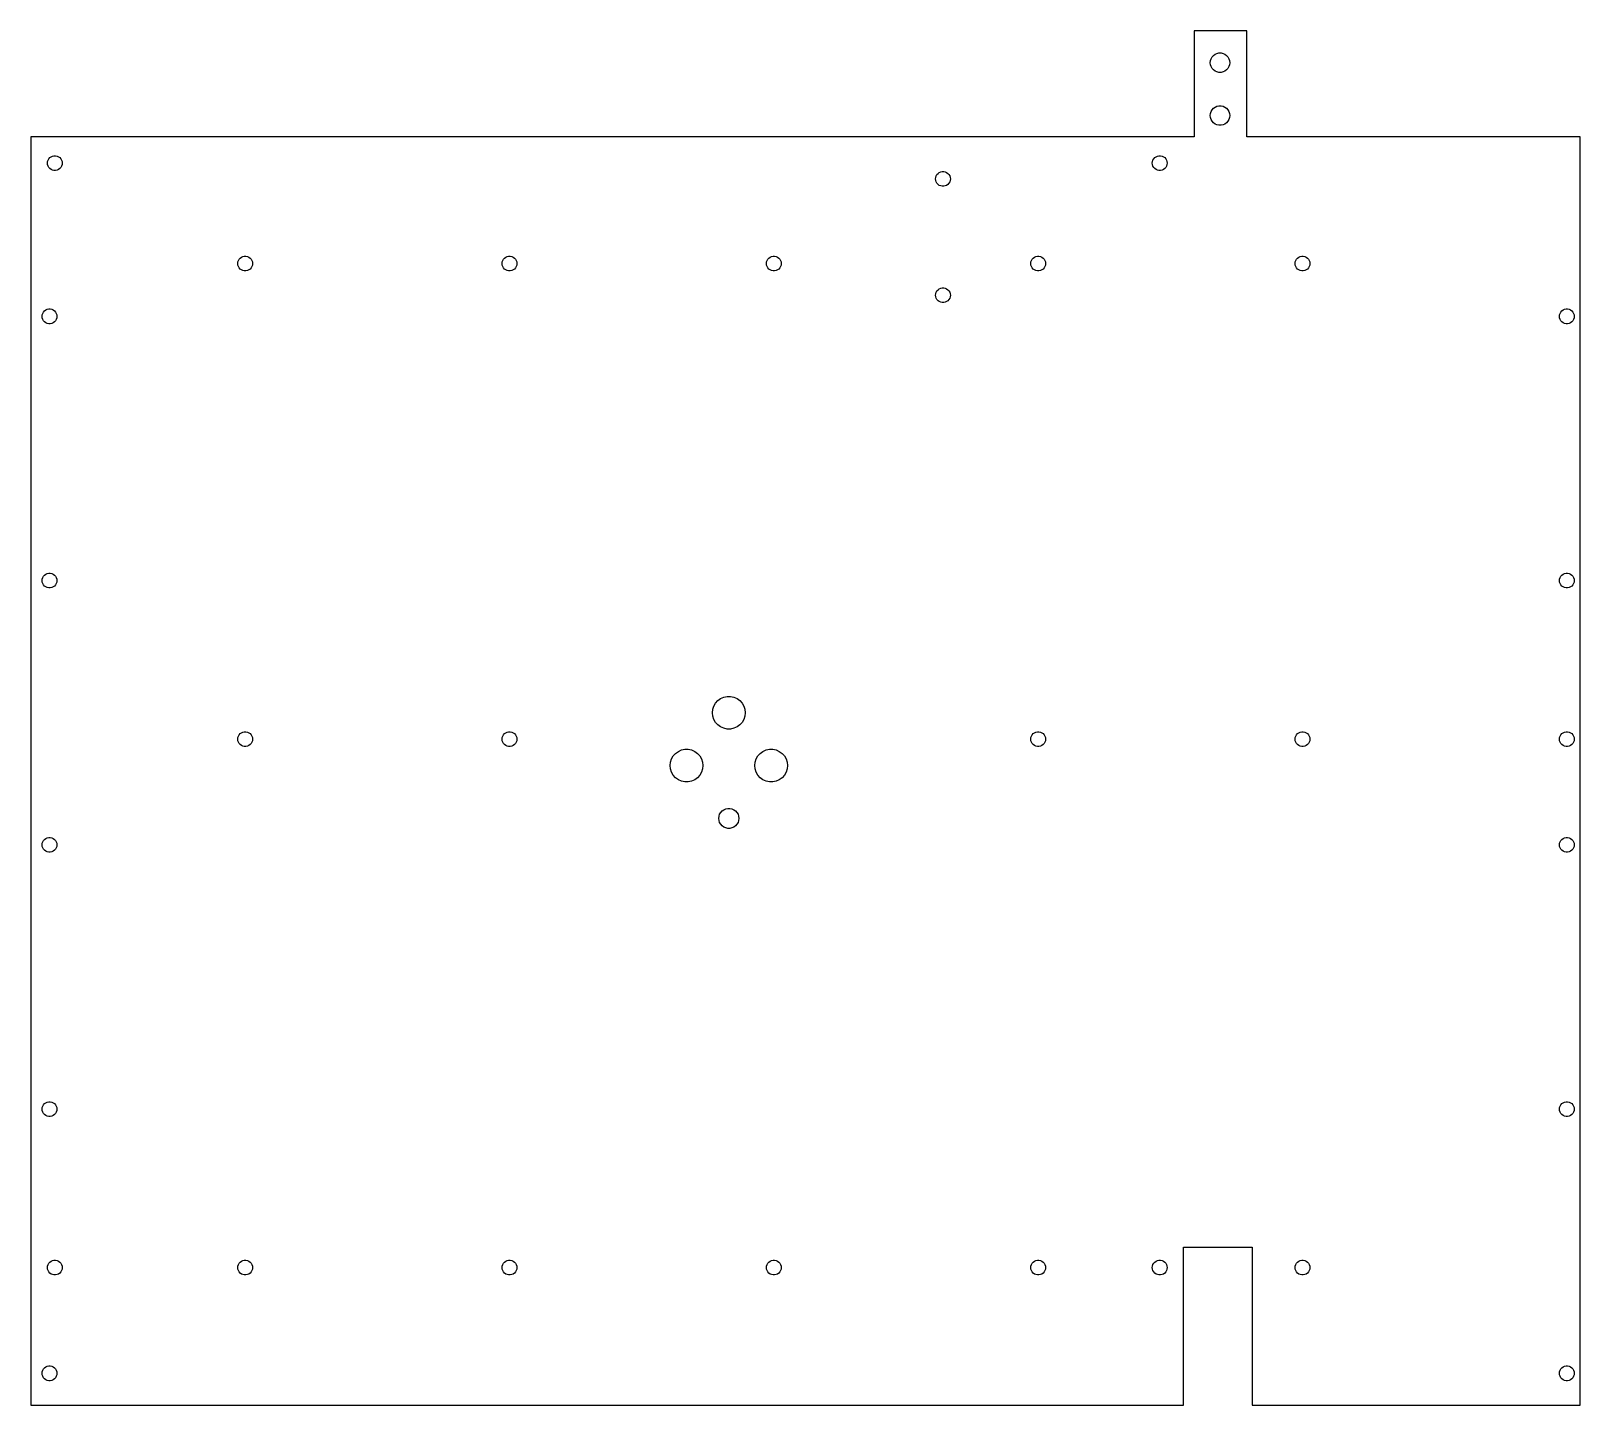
# Model space of a CAD drawing. Extents: x 0 to 293, y 0 to 260.
import ezdxf

# ---------------------------------------------------------------- set-up
doc = ezdxf.new("R2010")
doc.units = 0
doc.layers.add('Layer_1', color=7, linetype='CONTINUOUS')

msp = doc.modelspace()

# ---------------------------------------------------------------- linework, layer by layer
at = {"layer": 'Layer_1', "color": 7}
for points in [[(217.8781, 30.09212), (230.85595, 30.09212), (230.85595, 0.24955), (292.75034, 0.24955), (292.75034, 239.788783), (229.85766, 239.788783), (229.85766, 259.750403), (219.87471, 259.750403), (219.87471, 239.788783), (0.249547, 239.788783), (0.249547, 0.24955), (217.8781, 0.24955)], [(224.57368, 251.925433), (224.19531, 252.006133), (223.8429, 252.162663), (223.53049, 252.389373), (223.27204, 252.676813), (223.07924, 253.011033), (222.95963, 253.377303), (222.91963, 253.761593), (222.95963, 254.145833), (223.07924, 254.512143), (223.27204, 254.846363), (223.53049, 255.133803), (223.8429, 255.360513), (224.19531, 255.517043), (224.57368, 255.597743), (224.95902, 255.597743), (225.33739, 255.517043), (225.68979, 255.360513), (226.00221, 255.133803), (226.26066, 254.846363), (226.45347, 254.512143), (226.57345, 254.145833), (226.61345, 253.761593), (226.57345, 253.377303), (226.45347, 253.011033), (226.26066, 252.676813), (226.00221, 252.389373), (225.68979, 252.162663), (225.33739, 252.006133), (224.95902, 251.925433)], [(224.57368, 241.944643), (224.19531, 242.025343), (223.8429, 242.181913), (223.53049, 242.408623), (223.27204, 242.696063), (223.07924, 243.030283), (222.95963, 243.396553), (222.91963, 243.780803), (222.95963, 244.165083), (223.07924, 244.531353), (223.27204, 244.865573), (223.53049, 245.153013), (223.8429, 245.379723), (224.19531, 245.536293), (224.57368, 245.616993), (224.95902, 245.616993), (225.33739, 245.536293), (225.68979, 245.379723), (226.00221, 245.153013), (226.26066, 244.865573), (226.45347, 244.531353), (226.57345, 244.165083), (226.61345, 243.780803), (226.57345, 243.396553), (226.45347, 243.030283), (226.26066, 242.696063), (226.00221, 242.408623), (225.68979, 242.181913), (225.33739, 242.025343), (224.95902, 241.944643)], [(4.595827, 233.409043), (4.310197, 233.469743), (4.043067, 233.588563), (3.806497, 233.760203), (3.611057, 233.976753), (3.465037, 234.230253), (3.374937, 234.507903), (3.344737, 234.798363), (3.374937, 235.088833), (3.465037, 235.366103), (3.611057, 235.619603), (3.806497, 235.836153), (4.043067, 236.007793), (4.310197, 236.126613), (4.595827, 236.187313), (4.887857, 236.187313), (5.173487, 236.126613), (5.440247, 236.007793), (5.676817, 235.836153), (5.872267, 235.619603), (6.018287, 235.366103), (6.108487, 235.088833), (6.138687, 234.798363), (6.108487, 234.507903), (6.018287, 234.230253), (5.872267, 233.976753), (5.676817, 233.760203), (5.440247, 233.588563), (5.173487, 233.469743), (4.887857, 233.409043)], [(213.24004, 233.409043), (212.95365, 233.469743), (212.68727, 233.588563), (212.45071, 233.760203), (212.25488, 233.976753), (212.10924, 234.230253), (212.01944, 234.507903), (211.98924, 234.798363), (212.01944, 235.088833), (212.10924, 235.366103), (212.25488, 235.619603), (212.45071, 235.836153), (212.68727, 236.007793), (212.95365, 236.126613), (213.24004, 236.187313), (213.53169, 236.187313), (213.81808, 236.126613), (214.08446, 236.007793), (214.32102, 235.836153), (214.51685, 235.619603), (214.66249, 235.366103), (214.75229, 235.088833), (214.78249, 234.798363), (214.75229, 234.507903), (214.66249, 234.230253), (214.51685, 233.976753), (214.32102, 233.760203), (214.08446, 233.588563), (213.81808, 233.469743), (213.53169, 233.409043)], [(172.30986, 230.414803), (172.02348, 230.475503), (171.7571, 230.594313), (171.52053, 230.765963), (171.32471, 230.982503), (171.17907, 231.236013), (171.08927, 231.513663), (171.05907, 231.804123), (171.08927, 232.094583), (171.17907, 232.372243), (171.32471, 232.625743), (171.52053, 232.842283), (171.7571, 233.013933), (172.02348, 233.132753), (172.30986, 233.193453), (172.60152, 233.193453), (172.88791, 233.132753), (173.15428, 233.013933), (173.39085, 232.842283), (173.58668, 232.625743), (173.73232, 232.372243), (173.82212, 232.094583), (173.85232, 231.804123), (173.82212, 231.513663), (173.73232, 231.236013), (173.58668, 230.982503), (173.39085, 230.765963), (173.15428, 230.594313), (172.88791, 230.475503), (172.60152, 230.414803)], [(40.534497, 214.445523), (40.248877, 214.506423), (39.982127, 214.625163), (39.745547, 214.796853), (39.550107, 215.013433), (39.404087, 215.266933), (39.313987, 215.544393), (39.283787, 215.834823), (39.313987, 216.125243), (39.404087, 216.402713), (39.550107, 216.656213), (39.745547, 216.872833), (39.982127, 217.044513), (40.248877, 217.163293), (40.534497, 217.224193), (40.826537, 217.224193), (41.112157, 217.163293), (41.379297, 217.044513), (41.615877, 216.872833), (41.811307, 216.656213), (41.957327, 216.402713), (42.047527, 216.125243), (42.077727, 215.834823), (42.047527, 215.544393), (41.957327, 215.266933), (41.811307, 215.013433), (41.615877, 214.796853), (41.379297, 214.625163), (41.112157, 214.506423), (40.826537, 214.445523)], [(90.449587, 214.445523), (90.163207, 214.506423), (89.896827, 214.625163), (89.660257, 214.796853), (89.464437, 215.013433), (89.318787, 215.266933), (89.228987, 215.544393), (89.198787, 215.834823), (89.228987, 216.125243), (89.318787, 216.402713), (89.464437, 216.656213), (89.660257, 216.872833), (89.896827, 217.044513), (90.163207, 217.163293), (90.449587, 217.224193), (90.741247, 217.224193), (91.027617, 217.163293), (91.293987, 217.044513), (91.530567, 216.872833), (91.726387, 216.656213), (91.872027, 216.402713), (91.961827, 216.125243), (91.992027, 215.834823), (91.961827, 215.544393), (91.872027, 215.266933), (91.726387, 215.013433), (91.530567, 214.796853), (91.293987, 214.625163), (91.027617, 214.506423), (90.741247, 214.445523)], [(140.36436, 214.445523), (140.07798, 214.506423), (139.8116, 214.625163), (139.57503, 214.796853), (139.37921, 215.013433), (139.23357, 215.266933), (139.14377, 215.544393), (139.11357, 215.834823), (139.14377, 216.125243), (139.23357, 216.402713), (139.37921, 216.656213), (139.57503, 216.872833), (139.8116, 217.044513), (140.07798, 217.163293), (140.36436, 217.224193), (140.65602, 217.224193), (140.94239, 217.163293), (141.20878, 217.044513), (141.44535, 216.872833), (141.64117, 216.656213), (141.78681, 216.402713), (141.87661, 216.125243), (141.90681, 215.834823), (141.87661, 215.544393), (141.78681, 215.266933), (141.64117, 215.013433), (141.44535, 214.796853), (141.20878, 214.625163), (140.94239, 214.506423), (140.65602, 214.445523)], [(190.2792, 214.445523), (189.99282, 214.506423), (189.72644, 214.625163), (189.48988, 214.796853), (189.29405, 215.013433), (189.14841, 215.266933), (189.05861, 215.544393), (189.02841, 215.834823), (189.05861, 216.125243), (189.14841, 216.402713), (189.29405, 216.656213), (189.48988, 216.872833), (189.72644, 217.044513), (189.99282, 217.163293), (190.2792, 217.224193), (190.57086, 217.224193), (190.85724, 217.163293), (191.12362, 217.044513), (191.36019, 216.872833), (191.55601, 216.656213), (191.70165, 216.402713), (191.79145, 216.125243), (191.82165, 215.834823), (191.79145, 215.544393), (191.70165, 215.266933), (191.55601, 215.013433), (191.36019, 214.796853), (191.12362, 214.625163), (190.85724, 214.506423), (190.57086, 214.445523)], [(240.19404, 214.445523), (239.90767, 214.506423), (239.64128, 214.625163), (239.40472, 214.796853), (239.20889, 215.013433), (239.06325, 215.266933), (238.97345, 215.544393), (238.94325, 215.834823), (238.97345, 216.125243), (239.06325, 216.402713), (239.20889, 216.656213), (239.40472, 216.872833), (239.64128, 217.044513), (239.90767, 217.163293), (240.19404, 217.224193), (240.4857, 217.224193), (240.77208, 217.163293), (241.03846, 217.044513), (241.27504, 216.872833), (241.47085, 216.656213), (241.61649, 216.402713), (241.70629, 216.125243), (241.73649, 215.834823), (241.70629, 215.544393), (241.61649, 215.266933), (241.47085, 215.013433), (241.27504, 214.796853), (241.03846, 214.625163), (240.77208, 214.506423), (240.4857, 214.445523)], [(172.30986, 208.457043), (172.02348, 208.517943), (171.7571, 208.636713), (171.52053, 208.808403), (171.32471, 209.024983), (171.17907, 209.278483), (171.08927, 209.555953), (171.05907, 209.846373), (171.08927, 210.136803), (171.17907, 210.414263), (171.32471, 210.667763), (171.52053, 210.884343), (171.7571, 211.056033), (172.02348, 211.174813), (172.30986, 211.235713), (172.60152, 211.235713), (172.88791, 211.174813), (173.15428, 211.056033), (173.39085, 210.884343), (173.58668, 210.667763), (173.73232, 210.414263), (173.82212, 210.136803), (173.85232, 209.846373), (173.82212, 209.555953), (173.73232, 209.278483), (173.58668, 209.024983), (173.39085, 208.808403), (173.15428, 208.636713), (172.88791, 208.517943), (172.60152, 208.457043)], [(3.597547, 204.464723), (3.311927, 204.525623), (3.045167, 204.644403), (2.808607, 204.816083), (2.613157, 205.032703), (2.467137, 205.286213), (2.377037, 205.563673), (2.346837, 205.854093), (2.377037, 206.144523), (2.467137, 206.421983), (2.613157, 206.675483), (2.808607, 206.892103), (3.045167, 207.063793), (3.311927, 207.182573), (3.597547, 207.243473), (3.889577, 207.243473), (4.175197, 207.182573), (4.442337, 207.063793), (4.678907, 206.892103), (4.874357, 206.675483), (5.020367, 206.421983), (5.110467, 206.144523), (5.140667, 205.854093), (5.110467, 205.563673), (5.020367, 205.286213), (4.874357, 205.032703), (4.678907, 204.816083), (4.442337, 204.644403), (4.175197, 204.525623), (3.889577, 204.464723)], [(290.10884, 204.464723), (289.82247, 204.525623), (289.55609, 204.644403), (289.31952, 204.816083), (289.12369, 205.032703), (288.97805, 205.286213), (288.88825, 205.563673), (288.85805, 205.854093), (288.88825, 206.144523), (288.97805, 206.421983), (289.12369, 206.675483), (289.31952, 206.892103), (289.55609, 207.063793), (289.82247, 207.182573), (290.10884, 207.243473), (290.4005, 207.243473), (290.68688, 207.182573), (290.95326, 207.063793), (291.18984, 206.892103), (291.38565, 206.675483), (291.5313, 206.421983), (291.6211, 206.144523), (291.6513, 205.854093), (291.6211, 205.563673), (291.5313, 205.286213), (291.38565, 205.032703), (291.18984, 204.816083), (290.95326, 204.644403), (290.68688, 204.525623), (290.4005, 204.464723)], [(3.597547, 154.56071), (3.311927, 154.62151), (3.045167, 154.74056), (2.808607, 154.91213), (2.613157, 155.12867), (2.467137, 155.38225), (2.377037, 155.66002), (2.346837, 155.95063), (2.377037, 156.24124), (2.467137, 156.51863), (2.613157, 156.77221), (2.808607, 156.98875), (3.045167, 157.16032), (3.311927, 157.27899), (3.597547, 157.33979), (3.889577, 157.33979), (4.175197, 157.27899), (4.442337, 157.16032), (4.678907, 156.98875), (4.874357, 156.77221), (5.020367, 156.51863), (5.110467, 156.24124), (5.140667, 155.95063), (5.110467, 155.66002), (5.020367, 155.38225), (4.874357, 155.12867), (4.678907, 154.91213), (4.442337, 154.74056), (4.175197, 154.62151), (3.889577, 154.56071)], [(290.10884, 154.56071), (289.82247, 154.62151), (289.55609, 154.74056), (289.31952, 154.91213), (289.12369, 155.12867), (288.97805, 155.38225), (288.88825, 155.66002), (288.85805, 155.95063), (288.88825, 156.24124), (288.97805, 156.51863), (289.12369, 156.77221), (289.31952, 156.98875), (289.55609, 157.16032), (289.82247, 157.27899), (290.10884, 157.33979), (290.4005, 157.33979), (290.68688, 157.27899), (290.95326, 157.16032), (291.18984, 156.98875), (291.38565, 156.77221), (291.5313, 156.51863), (291.6211, 156.24124), (291.6513, 155.95063), (291.6211, 155.66002), (291.5313, 155.38225), (291.38565, 155.12867), (291.18984, 154.91213), (290.95326, 154.74056), (290.68688, 154.62151), (290.4005, 154.56071)], [(131.70116, 127.92097), (131.06822, 128.05551), (130.47724, 128.31816), (129.95414, 128.69838), (129.52088, 129.17946), (129.19753, 129.73941), (128.99793, 130.35423), (128.93003, 130.99797), (128.99793, 131.64174), (129.19753, 132.25656), (129.52088, 132.81648), (129.95414, 133.29756), (130.47724, 133.67781), (131.06822, 133.94046), (131.70116, 134.075), (132.34805, 134.075), (132.98096, 133.94046), (133.57197, 133.67781), (134.09507, 133.29756), (134.52833, 132.81648), (134.85169, 132.25656), (135.05128, 131.64174), (135.11928, 130.99797), (135.05128, 130.35423), (134.85169, 129.73941), (134.52833, 129.17946), (134.09507, 128.69838), (133.57197, 128.31816), (132.98096, 128.05551), (132.34805, 127.92097)], [(40.534497, 124.61829), (40.248877, 124.67909), (39.982127, 124.79814), (39.745547, 124.96971), (39.550107, 125.18625), (39.404087, 125.43983), (39.313987, 125.71759), (39.283787, 126.00821), (39.313987, 126.29882), (39.404087, 126.57621), (39.550107, 126.82979), (39.745547, 127.04633), (39.982127, 127.2179), (40.248877, 127.33657), (40.534497, 127.39737), (40.826537, 127.39737), (41.112157, 127.33657), (41.379297, 127.2179), (41.615877, 127.04633), (41.811307, 126.82979), (41.957327, 126.57621), (42.047527, 126.29882), (42.077727, 126.00821), (42.047527, 125.71759), (41.957327, 125.43983), (41.811307, 125.18625), (41.615877, 124.96971), (41.379297, 124.79814), (41.112157, 124.67909), (40.826537, 124.61829)], [(90.449587, 124.61829), (90.163207, 124.67909), (89.896827, 124.79814), (89.660257, 124.96971), (89.464437, 125.18625), (89.318787, 125.43983), (89.228987, 125.71759), (89.198787, 126.00821), (89.228987, 126.29882), (89.318787, 126.57621), (89.464437, 126.82979), (89.660257, 127.04633), (89.896827, 127.2179), (90.163207, 127.33657), (90.449587, 127.39737), (90.741247, 127.39737), (91.027617, 127.33657), (91.293987, 127.2179), (91.530567, 127.04633), (91.726387, 126.82979), (91.872027, 126.57621), (91.961827, 126.29882), (91.992027, 126.00821), (91.961827, 125.71759), (91.872027, 125.43983), (91.726387, 125.18625), (91.530567, 124.96971), (91.293987, 124.79814), (91.027617, 124.67909), (90.741247, 124.61829)], [(190.2792, 124.61829), (189.99282, 124.67909), (189.72644, 124.79814), (189.48988, 124.96971), (189.29405, 125.18625), (189.14841, 125.43983), (189.05861, 125.71759), (189.02841, 126.00821), (189.05861, 126.29882), (189.14841, 126.57621), (189.29405, 126.82979), (189.48988, 127.04633), (189.72644, 127.2179), (189.99282, 127.33657), (190.2792, 127.39737), (190.57086, 127.39737), (190.85724, 127.33657), (191.12362, 127.2179), (191.36019, 127.04633), (191.55601, 126.82979), (191.70165, 126.57621), (191.79145, 126.29882), (191.82165, 126.00821), (191.79145, 125.71759), (191.70165, 125.43983), (191.55601, 125.18625), (191.36019, 124.96971), (191.12362, 124.79814), (190.85724, 124.67909), (190.57086, 124.61829)], [(240.19404, 124.61829), (239.90767, 124.67909), (239.64128, 124.79814), (239.40472, 124.96971), (239.20889, 125.18625), (239.06325, 125.43983), (238.97345, 125.71759), (238.94325, 126.00821), (238.97345, 126.29882), (239.06325, 126.57621), (239.20889, 126.82979), (239.40472, 127.04633), (239.64128, 127.2179), (239.90767, 127.33657), (240.19404, 127.39737), (240.4857, 127.39737), (240.77208, 127.33657), (241.03846, 127.2179), (241.27504, 127.04633), (241.47085, 126.82979), (241.61649, 126.57621), (241.70629, 126.29882), (241.73649, 126.00821), (241.70629, 125.71759), (241.61649, 125.43983), (241.47085, 125.18625), (241.27504, 124.96971), (241.03846, 124.79814), (240.77208, 124.67909), (240.4857, 124.61829)], [(290.10884, 124.61829), (289.82247, 124.67909), (289.55609, 124.79814), (289.31952, 124.96971), (289.12369, 125.18625), (288.97805, 125.43983), (288.88825, 125.71759), (288.85805, 126.00821), (288.88825, 126.29882), (288.97805, 126.57621), (289.12369, 126.82979), (289.31952, 127.04633), (289.55609, 127.2179), (289.82247, 127.33657), (290.10884, 127.39737), (290.4005, 127.39737), (290.68688, 127.33657), (290.95326, 127.2179), (291.18984, 127.04633), (291.38565, 126.82979), (291.5313, 126.57621), (291.6211, 126.29882), (291.6513, 126.00821), (291.6211, 125.71759), (291.5313, 125.43983), (291.38565, 125.18625), (291.18984, 124.96971), (290.95326, 124.79814), (290.68688, 124.67909), (290.4005, 124.61829)], [(123.71477, 117.94014), (123.08187, 118.07468), (122.49085, 118.33733), (121.96776, 118.71762), (121.5345, 119.19866), (121.21114, 119.75862), (121.01154, 120.3734), (120.94364, 121.01717), (121.01154, 121.66091), (121.21114, 122.27577), (121.5345, 122.83568), (121.96776, 123.31677), (122.49085, 123.69702), (123.08187, 123.95967), (123.71477, 124.09421), (124.36167, 124.09421), (124.9946, 123.95967), (125.58558, 123.69702), (126.10869, 123.31677), (126.54195, 122.83568), (126.8653, 122.27577), (127.0649, 121.66091), (127.1328, 121.01717), (127.0649, 120.3734), (126.8653, 119.75862), (126.54195, 119.19866), (126.10869, 118.71762), (125.58558, 118.33733), (124.9946, 118.07468), (124.36167, 117.94014)], [(139.68754, 117.94014), (139.05461, 118.07468), (138.46363, 118.33733), (137.94049, 118.71762), (137.50727, 119.19866), (137.18391, 119.75862), (136.98431, 120.3734), (136.91641, 121.01717), (136.98431, 121.66091), (137.18391, 122.27577), (137.50727, 122.83568), (137.94049, 123.31677), (138.46363, 123.69702), (139.05461, 123.95967), (139.68754, 124.09421), (140.33444, 124.09421), (140.96734, 123.95967), (141.55831, 123.69702), (142.08146, 123.31677), (142.51472, 122.83568), (142.83807, 122.27577), (143.03767, 121.66091), (143.10557, 121.01717), (143.03767, 120.3734), (142.83807, 119.75862), (142.51472, 119.19866), (142.08146, 118.71762), (141.55831, 118.33733), (140.96734, 118.07468), (140.33444, 117.94014)], [(131.82593, 109.15007), (131.43859, 109.23317), (131.07637, 109.39492), (130.75604, 109.62771), (130.49041, 109.92248), (130.29194, 110.26563), (130.17007, 110.64278), (130.12817, 111.03702), (130.17007, 111.43126), (130.29194, 111.80841), (130.49041, 112.15156), (130.75604, 112.44633), (131.07637, 112.67912), (131.43859, 112.84087), (131.82593, 112.92397), (132.22327, 112.92397), (132.61058, 112.84087), (132.9728, 112.67912), (133.29314, 112.44633), (133.55877, 112.15156), (133.75722, 111.80841), (133.8791, 111.43126), (133.921, 111.03702), (133.8791, 110.64278), (133.75722, 110.26563), (133.55877, 109.92248), (133.29314, 109.62771), (132.9728, 109.39492), (132.61058, 109.23317), (132.22327, 109.15007)], [(3.597547, 104.65667), (3.311927, 104.71747), (3.045167, 104.83613), (2.808607, 105.0077), (2.613157, 105.22425), (2.467137, 105.47783), (2.377037, 105.75521), (2.346837, 106.04583), (2.377037, 106.33644), (2.467137, 106.61383), (2.613157, 106.86741), (2.808607, 107.08395), (3.045167, 107.25552), (3.311927, 107.37419), (3.597547, 107.43499), (3.889577, 107.43499), (4.175197, 107.37419), (4.442337, 107.25552), (4.678907, 107.08395), (4.874357, 106.86741), (5.020367, 106.61383), (5.110467, 106.33644), (5.140667, 106.04583), (5.110467, 105.75521), (5.020367, 105.47783), (4.874357, 105.22425), (4.678907, 105.0077), (4.442337, 104.83613), (4.175197, 104.71747), (3.889577, 104.65667)], [(290.10884, 104.65667), (289.82247, 104.71747), (289.55609, 104.83613), (289.31952, 105.0077), (289.12369, 105.22425), (288.97805, 105.47783), (288.88825, 105.75521), (288.85805, 106.04583), (288.88825, 106.33644), (288.97805, 106.61383), (289.12369, 106.86741), (289.31952, 107.08395), (289.55609, 107.25552), (289.82247, 107.37419), (290.10884, 107.43499), (290.4005, 107.43499), (290.68688, 107.37419), (290.95326, 107.25552), (291.18984, 107.08395), (291.38565, 106.86741), (291.5313, 106.61383), (291.6211, 106.33644), (291.6513, 106.04583), (291.6211, 105.75521), (291.5313, 105.47783), (291.38565, 105.22425), (291.18984, 105.0077), (290.95326, 104.83613), (290.68688, 104.71747), (290.4005, 104.65667)], [(3.597547, 54.75273), (3.311927, 54.81353), (3.045167, 54.9322), (2.808607, 55.10377), (2.613157, 55.32031), (2.467137, 55.57389), (2.377037, 55.85128), (2.346837, 56.14189), (2.377037, 56.4325), (2.467137, 56.70989), (2.613157, 56.96347), (2.808607, 57.18001), (3.045167, 57.35159), (3.311927, 57.47025), (3.597547, 57.53105), (3.889577, 57.53105), (4.175197, 57.47025), (4.442337, 57.35159), (4.678907, 57.18001), (4.874357, 56.96347), (5.020367, 56.70989), (5.110467, 56.4325), (5.140667, 56.14189), (5.110467, 55.85128), (5.020367, 55.57389), (4.874357, 55.32031), (4.678907, 55.10377), (4.442337, 54.9322), (4.175197, 54.81353), (3.889577, 54.75273)], [(290.10884, 54.75273), (289.82247, 54.81353), (289.55609, 54.9322), (289.31952, 55.10377), (289.12369, 55.32031), (288.97805, 55.57389), (288.88825, 55.85128), (288.85805, 56.14189), (288.88825, 56.4325), (288.97805, 56.70989), (289.12369, 56.96347), (289.31952, 57.18001), (289.55609, 57.35159), (289.82247, 57.47025), (290.10884, 57.53105), (290.4005, 57.53105), (290.68688, 57.47025), (290.95326, 57.35159), (291.18984, 57.18001), (291.38565, 56.96347), (291.5313, 56.70989), (291.6211, 56.4325), (291.6513, 56.14189), (291.6211, 55.85128), (291.5313, 55.57389), (291.38565, 55.32031), (291.18984, 55.10377), (290.95326, 54.9322), (290.68688, 54.81353), (290.4005, 54.75273)], [(4.595827, 24.81032), (4.310197, 24.87112), (4.043067, 24.98978), (3.806497, 25.16136), (3.611057, 25.3779), (3.465037, 25.63148), (3.374937, 25.90886), (3.344737, 26.19948), (3.374937, 26.49009), (3.465037, 26.76748), (3.611057, 27.02106), (3.806497, 27.2376), (4.043067, 27.40917), (4.310197, 27.52784), (4.595827, 27.58864), (4.887857, 27.58864), (5.173487, 27.52784), (5.440247, 27.40917), (5.676817, 27.2376), (5.872267, 27.02106), (6.018287, 26.76748), (6.108487, 26.49009), (6.138687, 26.19948), (6.108487, 25.90886), (6.018287, 25.63148), (5.872267, 25.3779), (5.676817, 25.16136), (5.440247, 24.98978), (5.173487, 24.87112), (4.887857, 24.81032)], [(40.534497, 24.81032), (40.248877, 24.87112), (39.982127, 24.98978), (39.745547, 25.16136), (39.550107, 25.3779), (39.404087, 25.63148), (39.313987, 25.90886), (39.283787, 26.19948), (39.313987, 26.49009), (39.404087, 26.76748), (39.550107, 27.02106), (39.745547, 27.2376), (39.982127, 27.40917), (40.248877, 27.52784), (40.534497, 27.58864), (40.826537, 27.58864), (41.112157, 27.52784), (41.379297, 27.40917), (41.615877, 27.2376), (41.811307, 27.02106), (41.957327, 26.76748), (42.047527, 26.49009), (42.077727, 26.19948), (42.047527, 25.90886), (41.957327, 25.63148), (41.811307, 25.3779), (41.615877, 25.16136), (41.379297, 24.98978), (41.112157, 24.87112), (40.826537, 24.81032)], [(90.449587, 24.81032), (90.163207, 24.87112), (89.896827, 24.98978), (89.660257, 25.16136), (89.464437, 25.3779), (89.318787, 25.63148), (89.228987, 25.90886), (89.198787, 26.19948), (89.228987, 26.49009), (89.318787, 26.76748), (89.464437, 27.02106), (89.660257, 27.2376), (89.896827, 27.40917), (90.163207, 27.52784), (90.449587, 27.58864), (90.741247, 27.58864), (91.027617, 27.52784), (91.293987, 27.40917), (91.530567, 27.2376), (91.726387, 27.02106), (91.872027, 26.76748), (91.961827, 26.49009), (91.992027, 26.19948), (91.961827, 25.90886), (91.872027, 25.63148), (91.726387, 25.3779), (91.530567, 25.16136), (91.293987, 24.98978), (91.027617, 24.87112), (90.741247, 24.81032)], [(141.64121, 27.02106), (141.78685, 26.76748), (141.87665, 26.48972), (141.90685, 26.1991), (141.87665, 25.90849), (141.78685, 25.63072), (141.64121, 25.37714), (141.44539, 25.1606), (141.20881, 24.98903), (140.94243, 24.87037), (140.65606, 24.80947), (140.3644, 24.80947), (140.07802, 24.87037), (139.81164, 24.98903), (139.57507, 25.1606), (139.37925, 25.37714), (139.23361, 25.63072), (139.14381, 25.90849), (139.11361, 26.1991), (139.14381, 26.48972), (139.23361, 26.76748), (139.37925, 27.02106), (139.57507, 27.2376), (139.81164, 27.40917), (140.07802, 27.52784), (140.3644, 27.58864), (140.65606, 27.58864), (140.94243, 27.52784), (141.20881, 27.40917), (141.44539, 27.2376)], [(190.2792, 27.58895), (190.57086, 27.58895), (190.85724, 27.52805), (191.12362, 27.40939), (191.36019, 27.23782), (191.55601, 27.02127), (191.70165, 26.7677), (191.79145, 26.48993), (191.82165, 26.19932), (191.79145, 25.9087), (191.70165, 25.63094), (191.55601, 25.37736), (191.36019, 25.16082), (191.12362, 24.98924), (190.85724, 24.87058), (190.57086, 24.80978), (190.2792, 24.80978), (189.99282, 24.87058), (189.72644, 24.98924), (189.48988, 25.16082), (189.29405, 25.37736), (189.14841, 25.63094), (189.05861, 25.9087), (189.02841, 26.19932), (189.05861, 26.48993), (189.14841, 26.7677), (189.29405, 27.02127), (189.48988, 27.23782), (189.72644, 27.40939), (189.99282, 27.52805)], [(213.24004, 24.81032), (212.95365, 24.87112), (212.68727, 24.98978), (212.45071, 25.16136), (212.25488, 25.3779), (212.10924, 25.63148), (212.01944, 25.90886), (211.98924, 26.19948), (212.01944, 26.49009), (212.10924, 26.76748), (212.25488, 27.02106), (212.45071, 27.2376), (212.68727, 27.40917), (212.95365, 27.52784), (213.24004, 27.58864), (213.53169, 27.58864), (213.81808, 27.52784), (214.08446, 27.40917), (214.32102, 27.2376), (214.51685, 27.02106), (214.66249, 26.76748), (214.75229, 26.49009), (214.78249, 26.19948), (214.75229, 25.90886), (214.66249, 25.63148), (214.51685, 25.3779), (214.32102, 25.16136), (214.08446, 24.98978), (213.81808, 24.87112), (213.53169, 24.81032)], [(240.19404, 24.81032), (239.90767, 24.87112), (239.64128, 24.98978), (239.40472, 25.16136), (239.20889, 25.3779), (239.06325, 25.63148), (238.97345, 25.90886), (238.94325, 26.19948), (238.97345, 26.49009), (239.06325, 26.76748), (239.20889, 27.02106), (239.40472, 27.2376), (239.64128, 27.40917), (239.90767, 27.52784), (240.19404, 27.58864), (240.4857, 27.58864), (240.77208, 27.52784), (241.03846, 27.40917), (241.27504, 27.2376), (241.47085, 27.02106), (241.61649, 26.76748), (241.70629, 26.49009), (241.73649, 26.19948), (241.70629, 25.90886), (241.61649, 25.63148), (241.47085, 25.3779), (241.27504, 25.16136), (241.03846, 24.98978), (240.77208, 24.87112), (240.4857, 24.81032)], [(3.597547, 4.84869), (3.311927, 4.90949), (3.045167, 5.02816), (2.808607, 5.19973), (2.613157, 5.41627), (2.467137, 5.66985), (2.377037, 5.94762), (2.346837, 6.23823), (2.377037, 6.52885), (2.467137, 6.80661), (2.613157, 7.06019), (2.808607, 7.27673), (3.045167, 7.4483), (3.311927, 7.56697), (3.597547, 7.62777), (3.889577, 7.62777), (4.175197, 7.56697), (4.442337, 7.4483), (4.678907, 7.27673), (4.874357, 7.06019), (5.020367, 6.80661), (5.110467, 6.52885), (5.140667, 6.23823), (5.110467, 5.94762), (5.020367, 5.66985), (4.874357, 5.41627), (4.678907, 5.19973), (4.442337, 5.02816), (4.175197, 4.90949), (3.889577, 4.84869)], [(290.10884, 4.84869), (289.82247, 4.90949), (289.55609, 5.02816), (289.31952, 5.19973), (289.12369, 5.41627), (288.97805, 5.66985), (288.88825, 5.94762), (288.85805, 6.23823), (288.88825, 6.52885), (288.97805, 6.80661), (289.12369, 7.06019), (289.31952, 7.27673), (289.55609, 7.4483), (289.82247, 7.56697), (290.10884, 7.62777), (290.4005, 7.62777), (290.68688, 7.56697), (290.95326, 7.4483), (291.18984, 7.27673), (291.38565, 7.06019), (291.5313, 6.80661), (291.6211, 6.52885), (291.6513, 6.23823), (291.6211, 5.94762), (291.5313, 5.66985), (291.38565, 5.41627), (291.18984, 5.19973), (290.95326, 5.02816), (290.68688, 4.90949), (290.4005, 4.84869)]]:
    msp.add_lwpolyline(points, close=True, dxfattribs=at)

doc.saveas('drawing.dxf')
